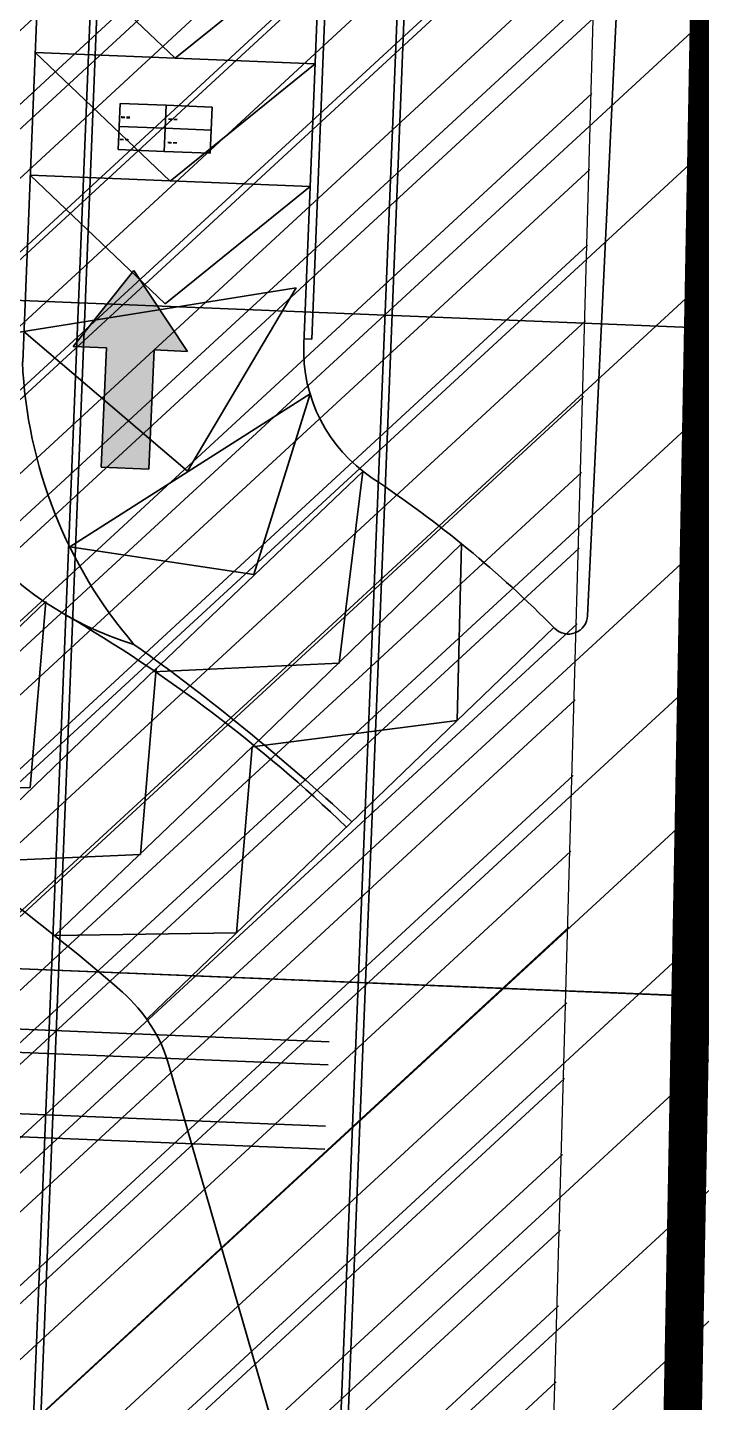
# Model space of a CAD drawing. Extents: x -678889171 to 586587, y -792238163 to 335485.
# Drawn here: x -678708612 to -678699832, y -792148351 to -792130438 of the extents above; entities that cross this region are included whole.
import ezdxf
from ezdxf.enums import TextEntityAlignment as Align

# ---------------------------------------------------------------- set-up
doc = ezdxf.new("R2010")
doc.units = 0
doc.header["$MEASUREMENT"] = 0
for name, color, linetype in [('A-ANNO-LEGN', 252, 'Continuous'), ('A-FLOR-PATT', 252, 'Continuous'), ('A-SITE-PATT', 252, 'Continuous'), ('A-WALL', 252, 'Continuous')]:
    doc.layers.add(name, color=color, linetype=linetype)
for name, color, linetype, lineweight in [('BASEMENT3 LAYOUT$0$A-TABL-TEXT', 252, 'Continuous', 30), ('BASEMENT3 LAYOUT$0$HATCH1', 252, 'Continuous', 15), ('BASEMENT3 LAYOUT$0$HATCH5', 252, 'Continuous', 15)]:
    doc.layers.add(name, color=color, linetype=linetype, lineweight=lineweight)
doc.styles.add('Ground floor Towers$0$$Bas01-Rname$0$EN-SC', font='swissc.ttf')
doc.styles.add('Ground floor Towers$0$$Bas01-Rname$0$EN-SCL', font='swisscl.ttf')
doc.styles.add('Ground floor Towers$0$04-Ground Floor$0$V2-lower ground$0$LEVEL  FOR LICENSE LOWER GR$0$$LG- LEVEL$0$AR-SR', font='sarb.shx')

# ---------------------------------------------------------------- blocks, each defined once
blk = doc.blocks.new('A$C61C61320')
at = {"layer": 'BASEMENT3 LAYOUT$0$HATCH5'}
h = blk.add_hatch(dxfattribs=at)
h.set_pattern_fill('JIS_WOOD', color=256, scale=1000, style=0)
h.set_pattern_definition([(45, (-845680.2949388556, -470481.0696760565), (-499.9999991609842, 499.9999991609843), [])])
h.paths.add_polyline_path([(12440.74077330553, -169431.9252005816), (13408.27617370361, -243253.7315873399), (7111.185080291936, -248399.4795461658), (-61957.46107163071, -237877.8060760189), (-55832.26724016038, -200866.3395951205), (-20860.02674167091, -206712.4958959252), (-20783.43353955913, -208437.764712235), (-16504.6553898881, -208719.7022090854), (-18718.17453308101, -208569.0044804074), (-18168.17453308101, -169431.9252005816)])
at = {"layer": 'BASEMENT3 LAYOUT$0$A-TABL-TEXT', "const_width": 500}
blk.add_lwpolyline([(-88972.05171104963, 22775.97554144054), (13087.40149203665, 22211.71815820993), (12977.94017466274, -133203.5437077869), (15397.77637988678, -244279.008176838), (7656.957292334409, -250604.5168011433), (-62676.49176812707, -239864.7054035134), (-80695.52998699364, -235653.5139011407), (-118847.6494075342, -234162.0357504327), (-129624.8318891085, -222084.4801378573), (-129624.8318891085, -153058.7582305309), (-104567.4960696057, -152628.6520064768), (-88972.05156734609, -151257.049707202)], close=True, dxfattribs=at)
at = {"layer": 'BASEMENT3 LAYOUT$0$HATCH1'}
blk.add_lwpolyline([(11086.00013759569, -61354.85490543771), (13356.72713802033, -242506.5197902631)], dxfattribs=at)
blk = doc.blocks.new('2')
at = {"layer": 'BASEMENT3 LAYOUT$0$A-TABL-TEXT', "const_width": 500}
blk.add_lwpolyline([(28948.80459054373, 254973.3362460719), (131008.25779363, 254409.0788628413), (130898.7964762561, 98993.81699684449), (133318.6326814801, -12081.64747220662), (125577.8135939278, -18407.15609651199), (55244.36453346629, -7667.34469888208), (37225.32631459972, -3456.153196509345), (-926.7931059408002, -1964.675045801327), (-11703.97558751516, 10112.88056677405), (-11703.97558751516, 79138.60247410042), (13353.36023198767, 79568.70869815454), (28948.80473424727, 80940.3109974293)], close=True, dxfattribs=at)
at = {"layer": 'BASEMENT3 LAYOUT$0$HATCH1'}
blk.add_lwpolyline([(129006.8564391891, 170842.5057991936), (131277.5834396137, -10309.15908563172)], dxfattribs=at)
blk = doc.blocks.new('GR')
at = {"layer": 'A-FLOR-PATT'}
h = blk.add_hatch(color=256, dxfattribs=at)
h.dxf.hatch_style = 1
h.paths.add_polyline_path([(93917.46547541395, 53383.26789817214), (94352.01540558413, 53381.88458961248), (94347.06658517942, 51827.27157148719), (94969.43733776733, 51825.29037040472), (94974.38615812734, 53379.90338847041), (95408.93608828261, 53378.52007988095), (94666.45256023481, 54402.40146166086)])
for p, q in [((97925.38820132322, 254155.0155224098), (98088.60304129496, -906.4284806062933)), ((97867.46118741872, 253926.1236963508), (97988.3910691227, -858.8572207217067)), ((93925.82694351109, 253468.0982075394), (94085.65867057705, 3693.56110051967)), ((93867.77980905012, 253253.876272934), (93986.20065903949, 3755.128903121513)), ((96918.24652011693, 74658.01383318682), (96918.26293395887, 53536.55327586602)), ((97018.2465201169, 74658.0139108985), (97018.26288170331, 53603.79615118407)), ((93268.24714436024, 73319.90757639662), (93268.91534739683, 53150.44251857232)), ((100872.6292417044, 66170.21208422614), (100755.8463112947, 50148.56105014037)), ((93267.78654804052, 58789.14375585707), (95092.13089958401, 57186.78539792583)), ((95092.13089958401, 57186.78539792583), (96918.2700971358, 58789.14375585707)), ((93267.71074273737, 57187.97775388585), (96918.27369836194, 57187.97775388585)), ((93267.79014926666, 57187.97775388585), (95092.13450081016, 55586.19306612548)), ((95092.13450081016, 55586.19306612548), (96918.27369836194, 57187.97775388585)), ((94398.84926582543, 56570.07522515795), (94998.84926582543, 56570.07522515795)), ((94398.84926582543, 56270.07522515795), (94398.84926582543, 56570.07522515795)), ((94998.84926582543, 56570.07522515795), (94998.84926582543, 56270.07522515795)), ((94998.84926582543, 56570.07522515795), (95598.84926582543, 56570.07522515795)), ((94998.84926582543, 56270.07522515795), (94998.84926582543, 56570.07522515795)), ((95598.84926582543, 56570.07522515795), (95598.84926582543, 56270.07522515795)), ((94998.84926582543, 56270.07522515795), (94398.84926582543, 56270.07522515795)), ((94398.84926582543, 56270.07522515795), (94998.84926582543, 56270.07522515795)), ((94398.84926582543, 55970.07522515795), (94398.84926582543, 56270.07522515795)), ((95598.84926582543, 56270.07522515795), (94998.84926582543, 56270.07522515795)), ((94998.84926582543, 56270.07522515795), (94998.84926582543, 55970.07522515795)), ((95598.84926582543, 56270.07522515795), (94998.84926582543, 56270.07522515795)), ((94998.84926582543, 56270.07522515795), (94998.84926582543, 55970.07522515795)), ((95598.84926582543, 55970.07522515795), (95598.84926582543, 56270.07522515795)), ((94998.84926582543, 55970.07522515795), (94398.84926582543, 55970.07522515795)), ((94998.84926582543, 55970.07522515795), (95598.84926582543, 55970.07522515795)), ((93268.27731094886, 55587.97825696876), (96918.84026657346, 55587.97825696876)), ((93268.35671747818, 55587.97825696876), (95092.7010690216, 53986.09626759668)), ((95092.7010690216, 53986.09626759668), (96918.84026657346, 55587.97825696876)), ((93917.46547541395, 53383.26789817214), (94666.45256023481, 54402.40146166086)), ((95408.93608828261, 53378.52007991076), (94666.45256023481, 54402.40146166086)), ((93211.63587082531, 53537.85822023745), (96789.19205117099, 54264.28899426142)), ((95472.30099499153, 51819.80757464528), (96789.19205117099, 54264.28899426142)), ((-13480, 53955), (113465, 53955)), ((97018.26288170331, 53603.79615118407), (96918.26288170334, 53603.79607347239)), ((93268.90345803762, 53549.4865317462), (95472.30099499153, 51819.80757464528)), ((94352.01540558413, 53381.88458961248), (93917.46547541395, 53383.26789817214)), ((94347.06658517942, 51827.27157148719), (94352.01540558413, 53381.88458961248)), ((94969.43733776733, 51825.29037037492), (94974.38615812734, 53379.90338847041)), ((94974.38615812734, 53379.90338847041), (95408.93608828261, 53378.52007991076)), ((93978.36685478943, 50770.24422844088), (97026.09345785629, 52888.71636743477)), ((96392.00224530621, 50507.73297432071), (97026.09345785629, 52888.71636743477)), ((94969.43733776733, 51825.29037037492), (94347.06658517942, 51827.27157148719)), ((95128.72283257986, 49190.26619316297), (97756.05096683718, 51908.89904846749)), ((97547.6307424056, 49398.67080126295), (97756.05096683718, 51908.89904846749)), ((96459.9943535339, 48264.17510115542), (99076.11528364816, 51019.52670619584)), ((99113.04978677779, 48716.81515524332), (99076.11528364816, 51019.52670619584)), ((93978.43183985035, 50770.28986109101), (96392.00224530621, 50507.73297432071)), ((91211.19565984292, 47482.33370149944), (93698.17658383529, 50046.41783898192)), ((93590.74240123814, 47619.63639576958), (93698.17658383529, 50046.41783898192)), ((100323.0770731916, 49978.97479562943), (95230.2064415602, 44666.68486867739)), ((95128.7777852159, 49190.32351335741), (97547.6307424056, 49398.67080126295)), ((92661.27702623485, 46616.51389304848), (95169.48918960683, 49232.78891236339)), ((95062.05500700968, 46806.00746915105), (95169.48918960683, 49232.78891236339)), ((96460.04930616994, 48264.23242134986), (99113.04978677779, 48716.81515524332)), ((93988.83212027319, 45704.14955780218), (96459.9943535339, 48264.17510115542)), ((96352.56017093675, 45837.39365794308), (96459.9943535339, 48264.17510115542)), ((91211.19565984292, 47482.33370149944), (93590.74240123814, 47619.63639576958)), ((92643.20204981999, 46597.6601812455), (95062.05500700968, 46806.00746915105)), ((93988.84051342298, 45704.14339588242), (96352.56017093675, 45837.39365794308)), ((-6630, 45255), (113465, 45255)), ((81563.65961507708, 45253.74806565287), (111510.5844210479, 45253.74806565287)), ((102140, 45255), (113465, 45255)), ((97615.81172020196, 44466.49528032186), (86292.19453168962, 44466.33384598832)), ((97615.81172020196, 44166.49528032186), (86592.19453168962, 44165.93453771685)), ((95544.26139105757, 44077.23794440377), (97673.36234534348, 37690.57048486956)), ((97615.81172020196, 43366.49528032186), (86592.19453168963, 43365.89086957539)), ((97615.81172020196, 43066.49528032186), (86592.19453168962, 43065.89086957539))]:
    blk.add_line(p, q, dxfattribs=at)
for centre, radius, start, end in [((98918.26293395826, 53536.55483009963), 2000, 180.0000445255131, 238.7105176757088), ((95946.46805736529, 53709.28468615572), 4310.011613540043, 187.6181998264714, 255.4826501350598), ((99305.95387831738, 53663.56862263496), 6061.530249194786, 184.8277912990364, 222.9061217638995), ((90029.22659282762, 38910.61087476068), 15115.2915154448, 47.01262933858629, 58.71051767570901), ((100505.8529523472, 50150.38326914755), 250, 227.0126293385874, 359.582374468189), ((84883.30833707476, 32773.60404984957), 19369.1930579299, 48.46128236842839, 62.04115488094934), ((78693.43542644178, 24870.28367994184), 29495.67908642259, 49.63424820815075, 56.74919338800661), ((78693.43542644178, 24870.28367994184), 25845.67908642259, 51.16396538095085, 61.53371924075348), ((93646.91367232926, 43444.72578306896), 2000, 18.43665889629358, 51.16396538095094), ((-55663.02808184421, -578856.4866396398), 623364.7764122983, 74.61102897088065, 88.715678869106), ((-55662.04957572921, -578844.685925062), 622702.9587305912, 74.61095202551606, 88.71574447441284)]:
    blk.add_arc(centre, radius, start, end, dxfattribs=at)
at = {"layer": 'A-FLOR-PATT', "style": 'Ground floor Towers$0$04-Ground Floor$0$V2-lower ground$0$LEVEL  FOR LICENSE LOWER GR$0$$LG- LEVEL$0$AR-SR', "flags": 12}
for tag, p in [('L', (30296.07288644527, 72859.53473235783)), ('P', (30237.50458115668, 72203.99769414036))]:
    blk.add_attdef(tag, text='', height=500, dxfattribs=at).set_placement(p, align=Align.RIGHT)
at = {"layer": 'A-FLOR-PATT'}
for tag, p, height, style in [('N', (85492.25876324323, 56633.4995742733), 250, 'Ground floor Towers$0$$Bas01-Rname$0$EN-SC'), ('N', (89389.48149106537, 56633.4995742733), 250, 'Ground floor Towers$0$$Bas01-Rname$0$EN-SC'), ('N', (94597.61363499537, 56633.4995742733), 250, 'Ground floor Towers$0$$Bas01-Rname$0$EN-SC'), ('AN', (85922.66280553787, 56313.08159666645), 200, 'Ground floor Towers$0$$Bas01-Rname$0$EN-SCL'), ('AN', (89819.88553336001, 56313.08159666645), 200, 'Ground floor Towers$0$$Bas01-Rname$0$EN-SCL'), ('AN', (95028.01767729002, 56313.08159666645), 200, 'Ground floor Towers$0$$Bas01-Rname$0$EN-SCL'), ('SN', (85299.47460008037, 56025.08594095582), 200, 'Ground floor Towers$0$$Bas01-Rname$0$EN-SCL'), ('F', (85927.04975899268, 56008.67972904726), 200, 'Ground floor Towers$0$$Bas01-Rname$0$EN-SCL'), ('SN', (89196.69732790251, 56025.08594095582), 200, 'Ground floor Towers$0$$Bas01-Rname$0$EN-SCL'), ('F', (89824.27248681482, 56008.67972904726), 200, 'Ground floor Towers$0$$Bas01-Rname$0$EN-SCL'), ('SN', (94404.82947183252, 56025.08594095582), 200, 'Ground floor Towers$0$$Bas01-Rname$0$EN-SCL'), ('F', (95032.40463074483, 56008.67972904726), 200, 'Ground floor Towers$0$$Bas01-Rname$0$EN-SCL')]:
    blk.add_attdef(tag, p, '', height=height, dxfattribs=dict(at, style=style))
at = {"layer": 'A-FLOR-PATT', "style": 'Ground floor Towers$0$$Bas01-Rname$0$EN-SCL', "width": 0.8}
for p in [(85305.16036184286, 56295.1433535593), (89202.383089665, 56295.1433535593), (94410.51523359501, 56295.1433535593)]:
    blk.add_attdef('FN', p, '', height=250, dxfattribs=at)

msp = doc.modelspace()

# ---------------------------------------------------------------- block references
at = {"layer": 'A-SITE-PATT', "rotation": 357.6731745000001}
for name, p in [('2', (-678833487.1858103, -792167746.3685482, -212772)), ('A$C61C61320', (-678706236.4347705, -791940527.995869, -212772))]:
    msp.add_blockref(name, p, dxfattribs=at)

# ---------------------------------------------------------------- next in the draw order: block references
at = {"layer": 'A-WALL'}
ref = msp.add_blockref('GR', (-678804025.0995113, -792184118.4910543, -212772), dxfattribs=dict(at, rotation=357.6731745000001))
ref.add_attrib('F', '--', (-678706797.1192318, -792132014.2687142, -212772), dxfattribs={"layer": 'A-FLOR-PATT', "height": 200, "rotation": 357.6731744998617, "style": 'Ground floor Towers$0$$Bas01-Rname$0$EN-SCL'})
ref.add_attrib('SN', '--', (-678707423.5108669, -792131972.3967261, -212772), dxfattribs={"layer": 'A-FLOR-PATT', "height": 200, "rotation": 357.6731744998617, "style": 'Ground floor Towers$0$$Bas01-Rname$0$EN-SCL'})
ref.add_attrib('AN', '--', (-678706789.1439728, -792131709.9397185, -212772), dxfattribs={"layer": 'A-FLOR-PATT', "height": 200, "rotation": 357.6731744998617, "style": 'Ground floor Towers$0$$Bas01-Rname$0$EN-SCL'})
ref.add_attrib('FN', '--', (-678707406.8655689, -792131702.7928165, -212772), dxfattribs={"layer": 'A-FLOR-PATT', "height": 250, "rotation": 357.6731744998617, "style": 'Ground floor Towers$0$$Bas01-Rname$0$EN-SCL', "width": 0.8})

# ---------------------------------------------------------------- next in the draw order: hatches: boundary and pattern name
at = {"layer": 'A-ANNO-LEGN'}
h = msp.add_hatch(dxfattribs=at)
h.set_pattern_fill('ANSI31', color=256, scale=10000, angle=-2.326825500000001)
h.set_pattern_definition([(42.6731745, (-679564563.7146958, -792179516.537627), (-847.2693918303064, 919.0400305032981), [])])
h.paths.add_polyline_path([(-678777672.8996642, -792179735.1176345), (-678770187.1392597, -792139007.139102), (-678733063.7379951, -792148537.2472874), (-678731444.0167841, -792108675.140868), (-678688692.2204224, -792110162.0728618), (-678692240.0211401, -792193145.4692618), (-678709626.0473782, -792200229.2193018), (-678779081.755804, -792187036.6399584)])

doc.saveas('drawing.dxf')
